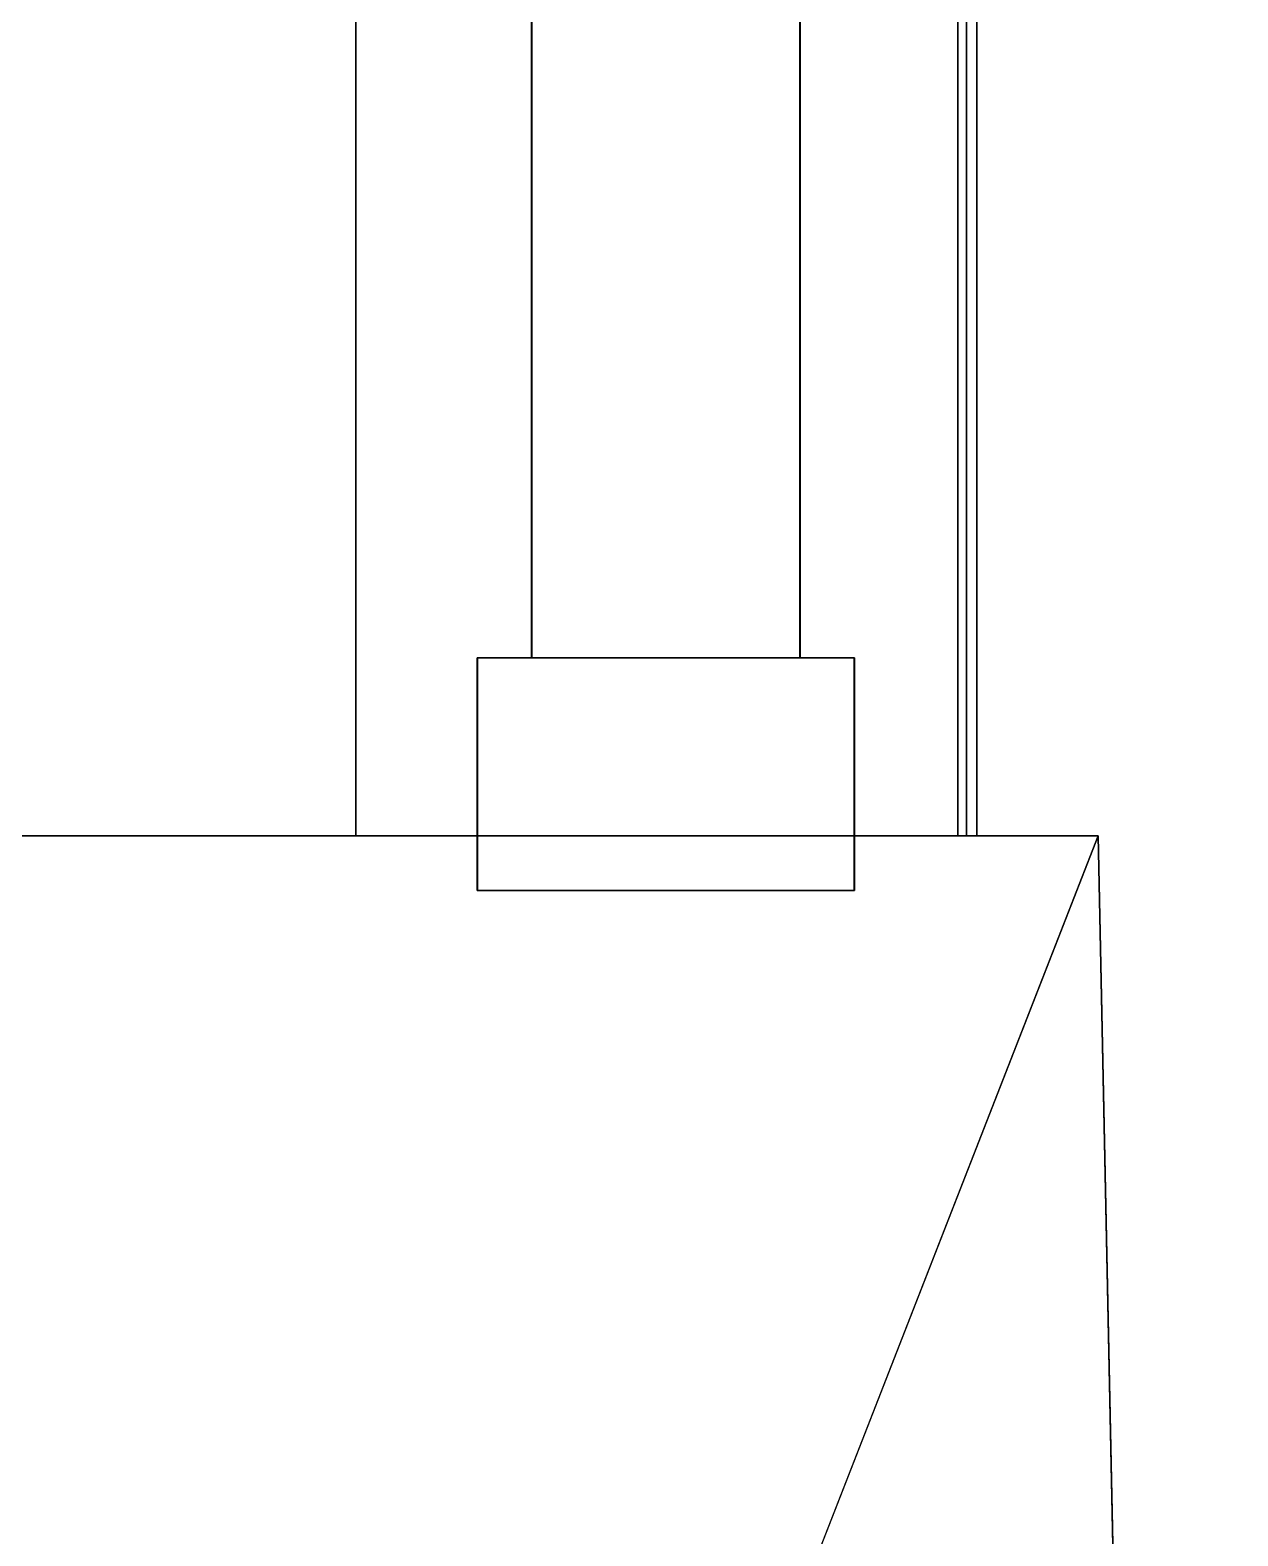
# Model space of a CAD drawing. Header units: metres. Extents: x -14.1 to 14.1, y -13.2 to 13.2.
# Drawn here: x -7.077 to -6.445, y 4.523 to 5.311 of the extents above; entities that cross this region are included whole.
import ezdxf

# ---------------------------------------------------------------- set-up
doc = ezdxf.new("R2010")
doc.units = ezdxf.units.M

msp = doc.modelspace()

# ---------------------------------------------------------------- linework, layer by layer
at = {"layer": 'tower', "color": 20}
for points in [[(-6.44476, 1.36179, 12.2759), (-12.8724, 1.36179, 12.2761), (-12.7994, 4.88946, 12.3491), (-6.51774, 4.88946, 12.3489)], [(-12.7994, 4.88946, 12.3491), (-12.7993, 4.88946, 18.6306), (-6.51766, 4.88946, 18.6306), (-6.51774, 4.88946, 12.3489)], [(-11.4217, 1.36179, 18.7036), (-7.89528, 1.36179, 18.7036), (-6.51766, 4.88946, 18.6306), (-12.7993, 4.88946, 18.6306)], [(-7.89528, 1.36179, 18.7036), (-6.44459, 1.36179, 18.7035), (-6.51766, 4.88946, 18.6306)], [(-6.44476, 1.36179, 12.2759), (-6.51774, 4.88946, 12.3489), (-6.51766, 4.88946, 18.6306), (-6.44459, 1.36179, 18.7035)]]:
    msp.add_3dface(points, dxfattribs=at)
at = {"layer": 'upprrail', "color": 29}
for points in [[(-6.58652, 4.88946, 12.9241), (-6.58652, 5.92906, 12.9241), (-7.09811, 5.92906, 12.9241), (-7.09811, 4.88946, 12.9241)], [(-7.0981, 4.88946, 12.4125), (-7.0981, 5.92906, 12.4125), (-6.58651, 5.92906, 12.4126), (-6.58651, 4.88946, 12.4126)], [(-6.58116, 4.88946, 18.5617), (-6.58116, 5.92906, 18.5617), (-7.09275, 5.92906, 18.5617), (-7.09275, 4.88946, 18.5617)], [(-7.09275, 4.88946, 18.0501), (-7.09275, 5.92906, 18.0501), (-6.58116, 5.92906, 18.0501), (-6.58116, 4.88946, 18.0501)], [(-6.90613, 4.88946, 15.2841), (-6.90612, 5.92906, 15.357), (-6.59116, 5.92906, 15.357), (-6.59116, 4.88946, 15.2841)], [(-6.59117, 4.88946, 15.6956), (-6.59117, 5.92906, 15.6228), (-6.90613, 5.92906, 15.6228), (-6.90613, 4.88946, 15.6956)], [(-6.90613, 4.88946, 15.6956), (-6.90613, 5.92906, 15.6228), (-6.90612, 5.92906, 15.357), (-6.90613, 4.88946, 15.2841)], [(-6.59116, 4.88946, 15.2841), (-6.59116, 5.92906, 15.357), (-6.59117, 5.92906, 15.6228), (-6.59117, 4.88946, 15.6956)], [(-6.58651, 4.88946, 12.4126), (-6.58651, 5.92906, 12.4126), (-6.58652, 5.92906, 12.9241), (-6.58652, 4.88946, 12.9241)], [(-6.58116, 4.88946, 18.0501), (-6.58116, 5.92906, 18.0501), (-6.58116, 5.92906, 18.5617), (-6.58116, 4.88946, 18.5617)], [(-6.81418, 5.74073, 17.6104), (-6.81418, 4.98253, 17.6104), (-6.81418, 4.98253, 17.6931), (-6.81418, 5.74073, 17.6931)], [(-6.67377, 5.74073, 17.6104), (-6.67377, 4.98253, 17.6104), (-6.81418, 4.98253, 17.6104), (-6.81418, 5.74073, 17.6104)], [(-6.81418, 5.74073, 17.6931), (-6.81418, 4.98253, 17.6931), (-6.67377, 4.98253, 17.6931), (-6.67377, 5.74073, 17.6931)], [(-6.81417, 5.74073, 17.2868), (-6.81417, 4.98253, 17.2868), (-6.67376, 4.98253, 17.2868), (-6.67376, 5.74073, 17.2868)], [(-6.81416, 5.74073, 17.2041), (-6.81416, 4.98253, 17.2041), (-6.81417, 4.98253, 17.2868), (-6.81417, 5.74073, 17.2868)], [(-6.67375, 5.74073, 17.2041), (-6.67375, 4.98253, 17.2041), (-6.81416, 4.98253, 17.2041), (-6.81416, 5.74073, 17.2041)], [(-6.81415, 5.74073, 16.4742), (-6.81415, 4.98253, 16.4742), (-6.67374, 4.98253, 16.4742), (-6.67374, 5.74073, 16.4742)], [(-6.81414, 5.74073, 16.3915), (-6.81414, 4.98253, 16.3915), (-6.81415, 4.98253, 16.4742), (-6.81415, 5.74073, 16.4742)], [(-6.67374, 5.74073, 16.7978), (-6.67374, 4.98253, 16.7978), (-6.81415, 4.98253, 16.7978), (-6.81415, 5.74073, 16.7978)], [(-6.81415, 5.74073, 16.8805), (-6.81415, 4.98253, 16.8805), (-6.67374, 4.98253, 16.8805), (-6.67374, 5.74073, 16.8805)], [(-6.81415, 5.74073, 16.7978), (-6.81415, 4.98253, 16.7978), (-6.81415, 4.98253, 16.8805), (-6.81415, 5.74073, 16.8805)], [(-6.81413, 5.74073, 15.9853), (-6.81413, 4.98253, 15.9853), (-6.81414, 4.98253, 16.0679), (-6.81414, 5.74073, 16.0679)], [(-6.67374, 5.74073, 16.3916), (-6.67374, 4.98253, 16.3916), (-6.81414, 4.98253, 16.3915), (-6.81414, 5.74073, 16.3915)], [(-6.81414, 5.74073, 16.0679), (-6.81414, 4.98253, 16.0679), (-6.67373, 4.98253, 16.0679), (-6.67373, 5.74073, 16.0679)], [(-6.67372, 5.74073, 15.9853), (-6.67372, 4.98253, 15.9853), (-6.81413, 4.98253, 15.9853), (-6.81413, 5.74073, 15.9853)], [(-6.8141, 5.74073, 14.9118), (-6.8141, 4.98253, 14.9118), (-6.81411, 4.98253, 14.9944), (-6.81411, 5.74073, 14.9944)], [(-6.81411, 5.74073, 14.9944), (-6.81411, 4.98253, 14.9944), (-6.6737, 4.98253, 14.9945), (-6.6737, 5.74073, 14.9945)], [(-6.8141, 5.74073, 14.5882), (-6.8141, 4.98253, 14.5882), (-6.67368, 4.98253, 14.5882), (-6.67368, 5.74073, 14.5882)], [(-6.81409, 5.74073, 14.5055), (-6.81409, 4.98253, 14.5055), (-6.8141, 4.98253, 14.5882), (-6.8141, 5.74073, 14.5882)], [(-6.67369, 5.74073, 14.9118), (-6.67369, 4.98253, 14.9118), (-6.8141, 4.98253, 14.9118), (-6.8141, 5.74073, 14.9118)], [(-6.81409, 5.74073, 14.0992), (-6.81409, 4.98253, 14.0992), (-6.81409, 4.98253, 14.1819), (-6.81409, 5.74073, 14.1819)], [(-6.67368, 5.74073, 14.5055), (-6.67368, 4.98253, 14.5055), (-6.81409, 4.98253, 14.5055), (-6.81409, 5.74073, 14.5055)], [(-6.81409, 5.74073, 14.1819), (-6.81409, 4.98253, 14.1819), (-6.67368, 4.98253, 14.1819), (-6.67368, 5.74073, 14.1819)], [(-6.67368, 5.74073, 14.0992), (-6.67368, 4.98253, 14.0992), (-6.81409, 4.98253, 14.0992), (-6.81409, 5.74073, 14.0992)], [(-6.81407, 5.74073, 13.7756), (-6.81407, 4.98253, 13.7756), (-6.67367, 4.98253, 13.7756), (-6.67367, 5.74073, 13.7756)], [(-6.67366, 5.74073, 13.6929), (-6.67366, 4.98253, 13.6929), (-6.81407, 4.98253, 13.6929), (-6.81407, 5.74073, 13.6929)], [(-6.81407, 5.74073, 13.6929), (-6.81407, 4.98253, 13.6929), (-6.81407, 4.98253, 13.7756), (-6.81407, 5.74073, 13.7756)], [(-6.81406, 5.74073, 13.3693), (-6.81406, 4.98253, 13.3693), (-6.67365, 4.98253, 13.3693), (-6.67365, 5.74073, 13.3693)], [(-6.67365, 5.74073, 13.2867), (-6.67365, 4.98253, 13.2867), (-6.81406, 4.98253, 13.2867), (-6.81406, 5.74073, 13.2867)], [(-6.81406, 5.74073, 13.2867), (-6.81406, 4.98253, 13.2867), (-6.81406, 4.98253, 13.3693), (-6.81406, 5.74073, 13.3693)], [(-6.67377, 5.74073, 17.6931), (-6.67377, 4.98253, 17.6931), (-6.67377, 4.98253, 17.6104), (-6.67377, 5.74073, 17.6104)], [(-6.67376, 5.74073, 17.2868), (-6.67376, 4.98253, 17.2868), (-6.67375, 4.98253, 17.2041), (-6.67375, 5.74073, 17.2041)], [(-6.67374, 5.74073, 16.4742), (-6.67374, 4.98253, 16.4742), (-6.67374, 4.98253, 16.3916), (-6.67374, 5.74073, 16.3916)], [(-6.67374, 5.74073, 16.8805), (-6.67374, 4.98253, 16.8805), (-6.67374, 4.98253, 16.7978), (-6.67374, 5.74073, 16.7978)], [(-6.67373, 5.74073, 16.0679), (-6.67373, 4.98253, 16.0679), (-6.67372, 4.98253, 15.9853), (-6.67372, 5.74073, 15.9853)], [(-6.6737, 5.74073, 14.9945), (-6.6737, 4.98253, 14.9945), (-6.67369, 4.98253, 14.9118), (-6.67369, 5.74073, 14.9118)], [(-6.67368, 5.74073, 14.5882), (-6.67368, 4.98253, 14.5882), (-6.67368, 4.98253, 14.5055), (-6.67368, 5.74073, 14.5055)], [(-6.67368, 5.74073, 14.1819), (-6.67368, 4.98253, 14.1819), (-6.67368, 4.98253, 14.0992), (-6.67368, 5.74073, 14.0992)], [(-6.67367, 5.74073, 13.7756), (-6.67367, 4.98253, 13.7756), (-6.67366, 4.98253, 13.6929), (-6.67366, 5.74073, 13.6929)], [(-6.67365, 5.74073, 13.3693), (-6.67365, 4.98253, 13.3693), (-6.67365, 4.98253, 13.2867), (-6.67365, 5.74073, 13.2867)], [(-6.8426, 4.98253, 18.0556), (-6.81418, 4.98253, 17.6931), (-6.81418, 4.98253, 17.6104), (-6.84258, 4.98253, 17.4528)], [(-6.84258, 4.86084, 17.4528), (-6.8426, 4.86084, 18.0556), (-6.8426, 4.98253, 18.0556), (-6.84258, 4.98253, 17.4528)], [(-6.64536, 4.86084, 18.0556), (-6.64536, 4.98253, 18.0556), (-6.8426, 4.98253, 18.0556), (-6.8426, 4.86084, 18.0556)], [(-6.64536, 4.98253, 18.0556), (-6.67377, 4.98253, 17.6931), (-6.81418, 4.98253, 17.6931), (-6.8426, 4.98253, 18.0556)], [(-6.84258, 4.98253, 17.4528), (-6.84257, 4.98253, 17.0437), (-6.84257, 4.86084, 17.0437), (-6.84258, 4.86084, 17.4528)], [(-6.84258, 4.98253, 17.4528), (-6.81417, 4.98253, 17.2868), (-6.81416, 4.98253, 17.2041), (-6.84257, 4.98253, 17.0437)], [(-6.64535, 4.98253, 17.4529), (-6.67376, 4.98253, 17.2868), (-6.81417, 4.98253, 17.2868), (-6.84258, 4.98253, 17.4528)], [(-6.84258, 4.98253, 17.4528), (-6.81418, 4.98253, 17.6104), (-6.67377, 4.98253, 17.6104), (-6.64535, 4.98253, 17.4529)], [(-6.84257, 4.98253, 17.0437), (-6.84256, 4.98253, 16.6346), (-6.84256, 4.86084, 16.6346), (-6.84257, 4.86084, 17.0437)], [(-6.84257, 4.98253, 17.0437), (-6.81416, 4.98253, 17.2041), (-6.67375, 4.98253, 17.2041), (-6.64534, 4.98253, 17.0437)], [(-6.64534, 4.98253, 17.0437), (-6.67374, 4.98253, 16.8805), (-6.81415, 4.98253, 16.8805), (-6.84257, 4.98253, 17.0437)], [(-6.84257, 4.98253, 17.0437), (-6.81415, 4.98253, 16.8805), (-6.81415, 4.98253, 16.7978), (-6.84256, 4.98253, 16.6346)], [(-6.84256, 4.98253, 16.6346), (-6.84255, 4.98253, 16.2255), (-6.84255, 4.86084, 16.2255), (-6.84256, 4.86084, 16.6346)], [(-6.84256, 4.98253, 16.6346), (-6.81415, 4.98253, 16.4742), (-6.81414, 4.98253, 16.3915), (-6.84255, 4.98253, 16.2255)], [(-6.64532, 4.98253, 16.6346), (-6.67374, 4.98253, 16.4742), (-6.81415, 4.98253, 16.4742), (-6.84256, 4.98253, 16.6346)], [(-6.84256, 4.98253, 16.6346), (-6.81415, 4.98253, 16.7978), (-6.67374, 4.98253, 16.7978), (-6.64532, 4.98253, 16.6346)], [(-6.84255, 4.98253, 16.2255), (-6.84254, 4.98253, 15.6227), (-6.84254, 4.86084, 15.6227), (-6.84255, 4.86084, 16.2255)], [(-6.84255, 4.98253, 16.2255), (-6.81414, 4.98253, 16.0679), (-6.81413, 4.98253, 15.9853), (-6.84254, 4.98253, 15.6227)], [(-6.84255, 4.98253, 16.2255), (-6.81414, 4.98253, 16.3915), (-6.67374, 4.98253, 16.3916), (-6.64532, 4.98253, 16.2255)], [(-6.64532, 4.98253, 16.2255), (-6.67373, 4.98253, 16.0679), (-6.81414, 4.98253, 16.0679), (-6.84255, 4.98253, 16.2255)], [(-6.84254, 4.86084, 15.6227), (-6.84254, 4.98253, 15.6227), (-6.6453, 4.98253, 15.6228), (-6.6453, 4.86084, 15.6228)], [(-6.84254, 4.98253, 15.6227), (-6.81413, 4.98253, 15.9853), (-6.67372, 4.98253, 15.9853), (-6.6453, 4.98253, 15.6228)], [(-6.84253, 4.98253, 15.357), (-6.81411, 4.98253, 14.9944), (-6.8141, 4.98253, 14.9118), (-6.84251, 4.98253, 14.7542)], [(-6.84251, 4.86084, 14.7542), (-6.84253, 4.86084, 15.357), (-6.84253, 4.98253, 15.357), (-6.84251, 4.98253, 14.7542)], [(-6.64529, 4.86084, 15.357), (-6.64529, 4.98253, 15.357), (-6.84253, 4.98253, 15.357), (-6.84253, 4.86084, 15.357)], [(-6.64529, 4.98253, 15.357), (-6.6737, 4.98253, 14.9945), (-6.81411, 4.98253, 14.9944), (-6.84253, 4.98253, 15.357)], [(-6.8425, 4.86084, 14.3451), (-6.84251, 4.86084, 14.7542), (-6.84251, 4.98253, 14.7542), (-6.8425, 4.98253, 14.3451)], [(-6.84251, 4.98253, 14.7542), (-6.8141, 4.98253, 14.9118), (-6.67369, 4.98253, 14.9118), (-6.64528, 4.98253, 14.7542)], [(-6.64528, 4.98253, 14.7542), (-6.67368, 4.98253, 14.5882), (-6.8141, 4.98253, 14.5882), (-6.84251, 4.98253, 14.7542)], [(-6.84251, 4.98253, 14.7542), (-6.8141, 4.98253, 14.5882), (-6.81409, 4.98253, 14.5055), (-6.8425, 4.98253, 14.3451)], [(-6.84249, 4.86084, 13.936), (-6.8425, 4.86084, 14.3451), (-6.8425, 4.98253, 14.3451), (-6.84249, 4.98253, 13.936)], [(-6.8425, 4.98253, 14.3451), (-6.81409, 4.98253, 14.1819), (-6.81409, 4.98253, 14.0992), (-6.84249, 4.98253, 13.936)], [(-6.64527, 4.98253, 14.3451), (-6.67368, 4.98253, 14.1819), (-6.81409, 4.98253, 14.1819), (-6.8425, 4.98253, 14.3451)], [(-6.8425, 4.98253, 14.3451), (-6.81409, 4.98253, 14.5055), (-6.67368, 4.98253, 14.5055), (-6.64527, 4.98253, 14.3451)], [(-6.84248, 4.86084, 13.5269), (-6.84249, 4.86084, 13.936), (-6.84249, 4.98253, 13.936), (-6.84248, 4.98253, 13.5269)], [(-6.84249, 4.98253, 13.936), (-6.81409, 4.98253, 14.0992), (-6.67368, 4.98253, 14.0992), (-6.64526, 4.98253, 13.936)], [(-6.64526, 4.98253, 13.936), (-6.67367, 4.98253, 13.7756), (-6.81407, 4.98253, 13.7756), (-6.84249, 4.98253, 13.936)], [(-6.84249, 4.98253, 13.936), (-6.81407, 4.98253, 13.7756), (-6.81407, 4.98253, 13.6929), (-6.84248, 4.98253, 13.5269)], [(-6.84248, 4.98253, 13.5269), (-6.81407, 4.98253, 13.6929), (-6.67366, 4.98253, 13.6929), (-6.64525, 4.98253, 13.5269)], [(-6.64525, 4.98253, 13.5269), (-6.67365, 4.98253, 13.3693), (-6.81406, 4.98253, 13.3693), (-6.84248, 4.98253, 13.5269)], [(-6.84248, 4.98253, 13.5269), (-6.84246, 4.98253, 12.9241), (-6.84246, 4.86084, 12.9241), (-6.84248, 4.86084, 13.5269)], [(-6.84248, 4.98253, 13.5269), (-6.81406, 4.98253, 13.3693), (-6.81406, 4.98253, 13.2867), (-6.84246, 4.98253, 12.9241)], [(-6.84246, 4.86084, 12.9241), (-6.84246, 4.98253, 12.9241), (-6.64523, 4.98253, 12.9241), (-6.64523, 4.86084, 12.9241)], [(-6.84246, 4.98253, 12.9241), (-6.81406, 4.98253, 13.2867), (-6.67365, 4.98253, 13.2867), (-6.64523, 4.98253, 12.9241)], [(-6.64535, 4.98253, 17.4529), (-6.67377, 4.98253, 17.6104), (-6.67377, 4.98253, 17.6931), (-6.64536, 4.98253, 18.0556)], [(-6.64534, 4.98253, 17.0437), (-6.67375, 4.98253, 17.2041), (-6.67376, 4.98253, 17.2868), (-6.64535, 4.98253, 17.4529)], [(-6.64532, 4.98253, 16.6346), (-6.67374, 4.98253, 16.7978), (-6.67374, 4.98253, 16.8805), (-6.64534, 4.98253, 17.0437)], [(-6.64532, 4.98253, 16.2255), (-6.67374, 4.98253, 16.3916), (-6.67374, 4.98253, 16.4742), (-6.64532, 4.98253, 16.6346)], [(-6.6453, 4.98253, 15.6228), (-6.67372, 4.98253, 15.9853), (-6.67373, 4.98253, 16.0679), (-6.64532, 4.98253, 16.2255)], [(-6.64528, 4.98253, 14.7542), (-6.67369, 4.98253, 14.9118), (-6.6737, 4.98253, 14.9945), (-6.64529, 4.98253, 15.357)], [(-6.64527, 4.98253, 14.3451), (-6.67368, 4.98253, 14.5055), (-6.67368, 4.98253, 14.5882), (-6.64528, 4.98253, 14.7542)], [(-6.64526, 4.98253, 13.936), (-6.67368, 4.98253, 14.0992), (-6.67368, 4.98253, 14.1819), (-6.64527, 4.98253, 14.3451)], [(-6.64525, 4.98253, 13.5269), (-6.67366, 4.98253, 13.6929), (-6.67367, 4.98253, 13.7756), (-6.64526, 4.98253, 13.936)], [(-6.64523, 4.98253, 12.9241), (-6.67365, 4.98253, 13.2867), (-6.67365, 4.98253, 13.3693), (-6.64525, 4.98253, 13.5269)], [(-6.64535, 4.98253, 17.4529), (-6.64536, 4.98253, 18.0556), (-6.64536, 4.86084, 18.0556), (-6.64535, 4.86084, 17.4529)], [(-6.64535, 4.86084, 17.4529), (-6.64534, 4.86084, 17.0437), (-6.64534, 4.98253, 17.0437), (-6.64535, 4.98253, 17.4529)], [(-6.64534, 4.86084, 17.0437), (-6.64532, 4.86084, 16.6346), (-6.64532, 4.98253, 16.6346), (-6.64534, 4.98253, 17.0437)], [(-6.64532, 4.86084, 16.2255), (-6.6453, 4.86084, 15.6228), (-6.6453, 4.98253, 15.6228), (-6.64532, 4.98253, 16.2255)], [(-6.64532, 4.86084, 16.6346), (-6.64532, 4.86084, 16.2255), (-6.64532, 4.98253, 16.2255), (-6.64532, 4.98253, 16.6346)], [(-6.64528, 4.98253, 14.7542), (-6.64529, 4.98253, 15.357), (-6.64529, 4.86084, 15.357), (-6.64528, 4.86084, 14.7542)], [(-6.64527, 4.98253, 14.3451), (-6.64528, 4.98253, 14.7542), (-6.64528, 4.86084, 14.7542), (-6.64527, 4.86084, 14.3451)], [(-6.64526, 4.98253, 13.936), (-6.64527, 4.98253, 14.3451), (-6.64527, 4.86084, 14.3451), (-6.64526, 4.86084, 13.936)], [(-6.64525, 4.98253, 13.5269), (-6.64526, 4.98253, 13.936), (-6.64526, 4.86084, 13.936), (-6.64525, 4.86084, 13.5269)], [(-6.64525, 4.86084, 13.5269), (-6.64523, 4.86084, 12.9241), (-6.64523, 4.98253, 12.9241), (-6.64525, 4.98253, 13.5269)], [(-7.09811, 4.88946, 12.9241), (-7.0981, 4.88946, 12.4125), (-6.58651, 4.88946, 12.4126), (-6.58652, 4.88946, 12.9241)], [(-7.09275, 4.88946, 18.0501), (-6.58116, 4.88946, 18.0501), (-6.58116, 4.88946, 18.5617), (-7.09275, 4.88946, 18.5617)], [(-6.90613, 4.88946, 15.6956), (-6.90613, 4.88946, 15.2841), (-6.59116, 4.88946, 15.2841), (-6.59117, 4.88946, 15.6956)], [(-6.64535, 4.86084, 17.4529), (-6.64536, 4.86084, 18.0556), (-6.8426, 4.86084, 18.0556), (-6.84258, 4.86084, 17.4528)], [(-6.84258, 4.86084, 17.4528), (-6.84257, 4.86084, 17.0437), (-6.64534, 4.86084, 17.0437), (-6.64535, 4.86084, 17.4529)], [(-6.84257, 4.86084, 17.0437), (-6.84256, 4.86084, 16.6346), (-6.64532, 4.86084, 16.6346), (-6.64534, 4.86084, 17.0437)], [(-6.84256, 4.86084, 16.6346), (-6.84255, 4.86084, 16.2255), (-6.64532, 4.86084, 16.2255), (-6.64532, 4.86084, 16.6346)], [(-6.84255, 4.86084, 16.2255), (-6.84254, 4.86084, 15.6227), (-6.6453, 4.86084, 15.6228), (-6.64532, 4.86084, 16.2255)], [(-6.64528, 4.86084, 14.7542), (-6.64529, 4.86084, 15.357), (-6.84253, 4.86084, 15.357), (-6.84251, 4.86084, 14.7542)], [(-6.64527, 4.86084, 14.3451), (-6.64528, 4.86084, 14.7542), (-6.84251, 4.86084, 14.7542), (-6.8425, 4.86084, 14.3451)], [(-6.64526, 4.86084, 13.936), (-6.64527, 4.86084, 14.3451), (-6.8425, 4.86084, 14.3451), (-6.84249, 4.86084, 13.936)], [(-6.64525, 4.86084, 13.5269), (-6.64526, 4.86084, 13.936), (-6.84249, 4.86084, 13.936), (-6.84248, 4.86084, 13.5269)], [(-6.84248, 4.86084, 13.5269), (-6.84246, 4.86084, 12.9241), (-6.64523, 4.86084, 12.9241), (-6.64525, 4.86084, 13.5269)]]:
    msp.add_3dface(points, dxfattribs=at)

doc.saveas('drawing.dxf')
